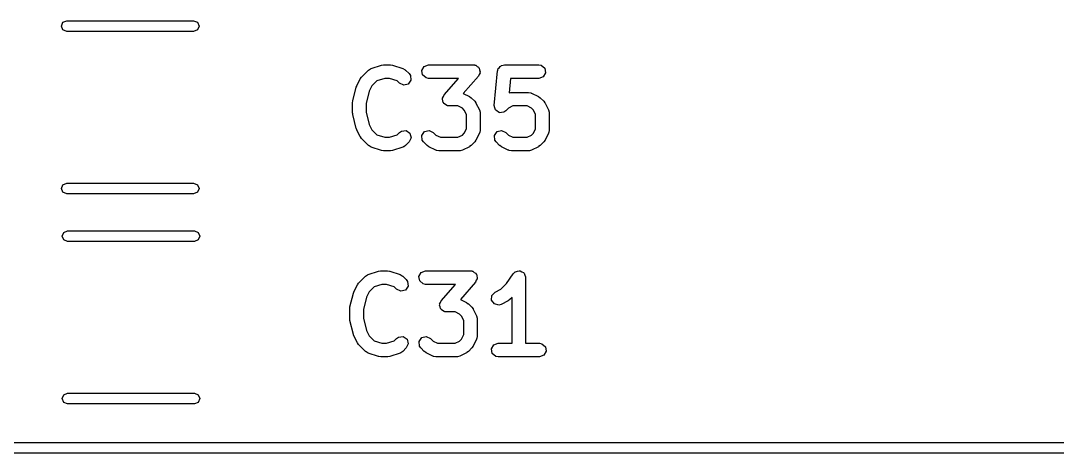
# Model space of a CAD drawing. Extents: x 0 to 4.25, y -4.42 to 0.
# Drawn here: x 0.8777 to 1.3352, y -1.3199 to -1.1291 of the extents above; entities that cross this region are included whole.
import ezdxf

# ---------------------------------------------------------------- set-up
doc = ezdxf.new("R2010")
doc.units = 0
doc.header["$MEASUREMENT"] = 0
doc.layers.add('BLACK', color=7, linetype='CONTINUOUS')

msp = doc.modelspace()

# ---------------------------------------------------------------- linework, layer by layer
at = {"layer": 'BLACK', "linetype": 'CONTINUOUS'}
for p, q in [((0.895659, -1.13142), (0.896351, -1.12975)), ((0.896351, -1.12975), (0.898022, -1.12906)), ((0.898022, -1.12906), (0.954026, -1.12906)), ((0.954026, -1.12906), (0.955696, -1.12975)), ((0.955696, -1.12975), (0.956388, -1.13142)), ((0.896351, -1.13309), (0.895659, -1.13142)), ((0.898022, -1.13378), (0.896351, -1.13309)), ((0.954026, -1.13378), (0.898022, -1.13378)), ((0.955696, -1.13309), (0.954026, -1.13378)), ((0.956388, -1.13142), (0.955696, -1.13309)), ((1.0281, -1.15393), (1.03115, -1.15089)), ((1.03115, -1.15089), (1.03201, -1.15029)), ((1.03201, -1.15029), (1.03218, -1.15027)), ((1.03218, -1.15027), (1.03232, -1.15016)), ((1.03232, -1.15016), (1.0369, -1.14864)), ((1.0369, -1.14864), (1.03778, -1.14851)), ((1.03778, -1.14851), (1.03784, -1.14848)), ((1.03784, -1.14848), (1.04089, -1.14848)), ((1.04089, -1.14848), (1.04178, -1.14864)), ((1.04178, -1.14864), (1.04184, -1.14864)), ((1.04184, -1.14864), (1.04641, -1.15016)), ((1.04641, -1.15016), (1.04733, -1.15066)), ((1.04733, -1.15066), (1.04742, -1.15081)), ((1.04742, -1.15081), (1.04759, -1.15089)), ((1.04759, -1.15089), (1.04911, -1.15241)), ((1.04911, -1.15241), (1.04971, -1.15326)), ((1.0547, -1.15096), (1.05573, -1.14919)), ((1.05506, -1.15298), (1.0547, -1.15096)), ((1.05573, -1.14919), (1.05765, -1.14848)), ((1.05765, -1.14848), (1.07746, -1.14848)), ((1.07746, -1.14848), (1.07791, -1.14856)), ((1.07791, -1.14856), (1.07805, -1.14854)), ((1.07805, -1.14854), (1.07815, -1.14861)), ((1.07815, -1.14861), (1.07849, -1.14866)), ((1.07849, -1.14866), (1.07911, -1.14918)), ((1.07911, -1.14918), (1.0798, -1.1496)), ((1.08001, -1.15271), (1.07972, -1.15346)), ((1.0798, -1.1496), (1.07988, -1.14983)), ((1.07988, -1.14983), (1.08006, -1.14998)), ((1.08042, -1.152), (1.08001, -1.15271)), ((1.08006, -1.14998), (1.0802, -1.15078)), ((1.0802, -1.15078), (1.08046, -1.15155)), ((1.08046, -1.15155), (1.08038, -1.15177)), ((1.08038, -1.15177), (1.08042, -1.152)), ((1.08667, -1.16642), (1.08819, -1.15119)), ((1.08819, -1.15119), (1.08824, -1.15103)), ((1.08822, -1.15096), (1.08829, -1.15086)), ((1.08824, -1.15103), (1.08822, -1.15096)), ((1.08829, -1.15086), (1.08848, -1.15018)), ((1.08848, -1.15018), (1.08893, -1.14974)), ((1.08893, -1.14974), (1.08925, -1.14919)), ((1.08925, -1.14919), (1.08964, -1.14904)), ((1.08964, -1.14904), (1.08994, -1.14875)), ((1.08994, -1.14875), (1.09058, -1.1487)), ((1.09058, -1.1487), (1.09118, -1.14848)), ((1.09118, -1.14848), (1.10642, -1.14848)), ((1.10642, -1.14848), (1.10744, -1.14866)), ((1.10744, -1.14866), (1.10901, -1.14998)), ((1.10937, -1.152), (1.10834, -1.15378)), ((1.10901, -1.14998), (1.10937, -1.152)), ((1.02602, -1.15776), (1.02754, -1.15471)), ((1.02754, -1.15471), (1.02808, -1.15399)), ((1.02808, -1.15399), (1.0281, -1.15393)), ((1.03489, -1.15563), (1.03269, -1.15783)), ((1.03833, -1.15448), (1.03489, -1.15563)), ((1.04041, -1.15448), (1.03833, -1.15448)), ((1.04384, -1.15563), (1.04041, -1.15448)), ((1.04487, -1.15665), (1.04384, -1.15563)), ((1.04673, -1.15752), (1.04487, -1.15665)), ((1.04871, -1.15699), (1.04673, -1.15752)), ((1.04989, -1.15531), (1.04871, -1.15699)), ((1.04971, -1.15326), (1.04989, -1.15531)), ((1.05663, -1.1543), (1.05506, -1.15298)), ((1.05765, -1.15448), (1.05663, -1.1543)), ((1.07085, -1.15448), (1.05765, -1.15448)), ((1.06454, -1.1617), (1.07085, -1.15448)), ((1.07972, -1.15346), (1.073, -1.16114)), ((1.09389, -1.15448), (1.09325, -1.16088)), ((1.10642, -1.15448), (1.09389, -1.15448)), ((1.10834, -1.15378), (1.10642, -1.15448)), ((1.02427, -1.16447), (1.02579, -1.15838)), ((1.02579, -1.15838), (1.026, -1.1579)), ((1.026, -1.1579), (1.02602, -1.15776)), ((1.03153, -1.16015), (1.03018, -1.16557)), ((1.03269, -1.15783), (1.03153, -1.16015)), ((1.06425, -1.16245), (1.06454, -1.1617)), ((1.073, -1.16114), (1.07576, -1.16251)), ((1.09325, -1.16088), (1.09388, -1.16069)), ((1.09388, -1.16069), (1.09406, -1.16074)), ((1.09406, -1.16074), (1.09423, -1.16067)), ((1.09423, -1.16067), (1.10184, -1.16067)), ((1.10184, -1.16067), (1.10287, -1.16086)), ((1.10287, -1.16086), (1.10301, -1.16097)), ((1.10301, -1.16097), (1.10319, -1.16099)), ((1.10319, -1.16099), (1.10623, -1.16251)), ((1.02418, -1.1652), (1.02428, -1.16461)), ((1.02418, -1.16977), (1.02418, -1.1652)), ((1.02428, -1.16461), (1.02427, -1.16447)), ((1.03018, -1.16557), (1.03018, -1.1694)), ((1.0638, -1.16361), (1.06388, -1.16339)), ((1.06406, -1.16438), (1.0638, -1.16361)), ((1.06384, -1.16315), (1.06425, -1.16245)), ((1.06388, -1.16339), (1.06384, -1.16315)), ((1.0642, -1.16517), (1.06406, -1.16438)), ((1.06438, -1.16533), (1.0642, -1.16517)), ((1.06446, -1.16555), (1.06438, -1.16533)), ((1.06515, -1.16597), (1.06446, -1.16555)), ((1.06577, -1.16649), (1.06515, -1.16597)), ((1.07576, -1.16251), (1.07648, -1.16305)), ((1.07648, -1.16305), (1.07654, -1.16308)), ((1.07654, -1.16308), (1.07806, -1.1646)), ((1.07806, -1.1646), (1.07858, -1.16534)), ((1.07858, -1.16534), (1.07862, -1.16538)), ((1.07862, -1.16538), (1.08015, -1.16843)), ((1.08667, -1.16644), (1.08667, -1.16642)), ((1.08667, -1.16646), (1.08667, -1.16644)), ((1.08693, -1.16743), (1.08667, -1.16646)), ((1.10623, -1.16251), (1.10695, -1.16305)), ((1.10695, -1.16305), (1.10701, -1.16308)), ((1.10701, -1.16308), (1.10854, -1.1646)), ((1.10854, -1.1646), (1.10905, -1.16534)), ((1.10905, -1.16534), (1.1091, -1.16538)), ((1.1091, -1.16538), (1.11062, -1.16843)), ((1.02423, -1.1699), (1.02418, -1.16977)), ((1.02427, -1.1705), (1.02423, -1.1699)), ((1.02579, -1.17659), (1.02427, -1.1705)), ((1.03018, -1.1694), (1.03153, -1.17482)), ((1.06611, -1.16655), (1.06577, -1.16649)), ((1.06622, -1.16662), (1.06611, -1.16655)), ((1.06635, -1.1666), (1.06622, -1.16662)), ((1.0668, -1.16667), (1.06635, -1.1666)), ((1.07066, -1.16667), (1.0668, -1.16667)), ((1.07264, -1.16766), (1.07066, -1.16667)), ((1.07347, -1.1685), (1.07264, -1.16766)), ((1.07446, -1.17048), (1.07347, -1.1685)), ((1.07446, -1.17668), (1.07446, -1.17048)), ((1.08015, -1.16843), (1.08044, -1.16943)), ((1.08044, -1.16943), (1.0804, -1.1696)), ((1.0804, -1.1696), (1.08046, -1.16977)), ((1.08046, -1.16977), (1.08046, -1.17739)), ((1.08718, -1.16841), (1.08693, -1.16743)), ((1.08719, -1.16842), (1.08718, -1.16841)), ((1.0872, -1.16844), (1.08719, -1.16842)), ((1.08802, -1.16902), (1.0872, -1.16844)), ((1.08884, -1.16961), (1.08802, -1.16902)), ((1.08886, -1.16961), (1.08884, -1.16961)), ((1.08888, -1.16962), (1.08886, -1.16961)), ((1.08988, -1.16953), (1.08888, -1.16962)), ((1.09089, -1.16946), (1.08988, -1.16953)), ((1.0909, -1.16944), (1.09089, -1.16946)), ((1.09092, -1.16944), (1.0909, -1.16944)), ((1.09178, -1.16884), (1.09092, -1.16944)), ((1.09296, -1.16766), (1.09178, -1.16884)), ((1.09493, -1.16667), (1.09296, -1.16766)), ((1.10114, -1.16667), (1.09493, -1.16667)), ((1.10312, -1.16766), (1.10114, -1.16667)), ((1.10395, -1.1685), (1.10312, -1.16766)), ((1.10494, -1.17048), (1.10395, -1.1685)), ((1.10494, -1.17668), (1.10494, -1.17048)), ((1.11062, -1.16843), (1.11092, -1.16943)), ((1.11092, -1.16943), (1.11088, -1.1696)), ((1.11088, -1.1696), (1.11094, -1.16977)), ((1.11094, -1.16977), (1.11094, -1.17739)), ((1.03153, -1.17482), (1.03269, -1.17714)), ((1.02587, -1.17671), (1.02579, -1.17659)), ((1.02602, -1.17721), (1.02587, -1.17671)), ((1.02754, -1.18025), (1.02602, -1.17721)), ((1.03269, -1.17714), (1.03489, -1.17934)), ((1.03489, -1.17934), (1.03833, -1.18048)), ((1.04041, -1.18048), (1.04384, -1.17934)), ((1.04384, -1.17934), (1.04487, -1.17832)), ((1.04487, -1.17832), (1.04572, -1.17772)), ((1.04572, -1.17772), (1.04776, -1.17754)), ((1.04776, -1.17754), (1.04945, -1.17872)), ((1.04945, -1.17872), (1.04998, -1.1807)), ((1.05476, -1.17966), (1.05593, -1.17798)), ((1.05494, -1.1817), (1.05476, -1.17966)), ((1.05593, -1.17798), (1.05792, -1.17745)), ((1.05792, -1.17745), (1.05978, -1.17832)), ((1.05978, -1.17832), (1.06096, -1.17949)), ((1.06096, -1.17949), (1.06293, -1.18048)), ((1.07066, -1.18048), (1.07264, -1.17949)), ((1.07264, -1.17949), (1.07347, -1.17866)), ((1.07347, -1.17866), (1.07446, -1.17668)), ((1.08015, -1.17873), (1.07862, -1.18178)), ((1.08017, -1.17855), (1.08015, -1.17873)), ((1.08028, -1.17841), (1.08017, -1.17855)), ((1.08046, -1.17739), (1.08028, -1.17841)), ((1.08676, -1.17966), (1.08793, -1.17798)), ((1.08694, -1.1817), (1.08676, -1.17966)), ((1.08793, -1.17798), (1.08992, -1.17745)), ((1.08992, -1.17745), (1.09178, -1.17832)), ((1.09178, -1.17832), (1.09296, -1.17949)), ((1.09296, -1.17949), (1.09493, -1.18048)), ((1.10114, -1.18048), (1.10312, -1.17949)), ((1.10312, -1.17949), (1.10395, -1.17866)), ((1.10395, -1.17866), (1.10494, -1.17668)), ((1.11062, -1.17873), (1.1091, -1.18178)), ((1.11064, -1.17855), (1.11062, -1.17873)), ((1.11076, -1.17841), (1.11064, -1.17855)), ((1.11094, -1.17739), (1.11076, -1.17841)), ((1.02759, -1.1803), (1.02754, -1.18025)), ((1.0281, -1.18103), (1.02759, -1.1803)), ((1.03115, -1.18408), (1.0281, -1.18103)), ((1.03131, -1.18416), (1.03115, -1.18408)), ((1.03141, -1.18431), (1.03131, -1.18416)), ((1.03232, -1.18481), (1.03141, -1.18431)), ((1.03833, -1.18048), (1.04041, -1.18048)), ((1.04655, -1.18469), (1.04641, -1.18481)), ((1.04673, -1.18468), (1.04655, -1.18469)), ((1.04759, -1.18408), (1.04673, -1.18468)), ((1.04911, -1.18256), (1.04759, -1.18408)), ((1.04998, -1.1807), (1.04911, -1.18256)), ((1.05553, -1.18256), (1.05494, -1.1817)), ((1.05706, -1.18408), (1.05553, -1.18256)), ((1.05712, -1.18411), (1.05706, -1.18408)), ((1.05784, -1.18464), (1.05712, -1.18411)), ((1.06088, -1.18617), (1.05784, -1.18464)), ((1.06293, -1.18048), (1.07066, -1.18048)), ((1.07576, -1.18464), (1.07271, -1.18617)), ((1.0758, -1.1846), (1.07576, -1.18464)), ((1.07654, -1.18408), (1.0758, -1.1846)), ((1.07806, -1.18256), (1.07654, -1.18408)), ((1.07809, -1.1825), (1.07806, -1.18256)), ((1.07862, -1.18178), (1.07809, -1.1825)), ((1.08753, -1.18256), (1.08694, -1.1817)), ((1.08906, -1.18408), (1.08753, -1.18256)), ((1.08912, -1.18411), (1.08906, -1.18408)), ((1.08984, -1.18464), (1.08912, -1.18411)), ((1.09288, -1.18617), (1.08984, -1.18464)), ((1.09493, -1.18048), (1.10114, -1.18048)), ((1.10623, -1.18464), (1.10319, -1.18617)), ((1.10628, -1.1846), (1.10623, -1.18464)), ((1.10701, -1.18408), (1.10628, -1.1846)), ((1.10854, -1.18256), (1.10701, -1.18408)), ((1.10857, -1.1825), (1.10854, -1.18256)), ((1.1091, -1.18178), (1.10857, -1.1825)), ((1.0369, -1.18633), (1.03232, -1.18481)), ((1.03696, -1.18633), (1.0369, -1.18633)), ((1.03784, -1.18648), (1.03696, -1.18633)), ((1.04089, -1.18648), (1.03784, -1.18648)), ((1.04095, -1.18646), (1.04089, -1.18648)), ((1.04184, -1.18633), (1.04095, -1.18646)), ((1.04641, -1.18481), (1.04184, -1.18633)), ((1.06106, -1.18619), (1.06088, -1.18617)), ((1.0612, -1.1863), (1.06106, -1.18619)), ((1.06223, -1.18648), (1.0612, -1.1863)), ((1.07137, -1.18648), (1.06223, -1.18648)), ((1.07154, -1.18642), (1.07137, -1.18648)), ((1.07171, -1.18646), (1.07154, -1.18642)), ((1.07271, -1.18617), (1.07171, -1.18646)), ((1.09306, -1.18619), (1.09288, -1.18617)), ((1.0932, -1.1863), (1.09306, -1.18619)), ((1.09423, -1.18648), (1.0932, -1.1863)), ((1.10184, -1.18648), (1.09423, -1.18648)), ((1.10201, -1.18642), (1.10184, -1.18648)), ((1.10219, -1.18646), (1.10201, -1.18642)), ((1.10319, -1.18617), (1.10219, -1.18646)), ((0.895659, -1.20307), (0.896351, -1.2014)), ((0.896351, -1.2014), (0.898022, -1.20071)), ((0.898022, -1.20071), (0.954026, -1.20071)), ((0.954026, -1.20071), (0.955696, -1.2014)), ((0.955696, -1.2014), (0.956388, -1.20307)), ((0.896351, -1.20474), (0.895659, -1.20307)), ((0.898022, -1.20543), (0.896351, -1.20474)), ((0.954026, -1.20543), (0.898022, -1.20543)), ((0.955696, -1.20474), (0.954026, -1.20543)), ((0.956388, -1.20307), (0.955696, -1.20474)), ((0.896014, -1.22409), (0.896706, -1.22242)), ((0.896706, -1.22576), (0.896014, -1.22409)), ((0.896706, -1.22242), (0.898376, -1.22173)), ((0.898376, -1.22646), (0.896706, -1.22576)), ((0.898376, -1.22173), (0.95438, -1.22173)), ((0.95438, -1.22173), (0.95605, -1.22242)), ((0.95605, -1.22576), (0.95438, -1.22646)), ((0.95605, -1.22242), (0.956742, -1.22409)), ((0.956742, -1.22409), (0.95605, -1.22576)), ((0.95438, -1.22646), (0.898376, -1.22646)), ((1.03106, -1.24104), (1.03564, -1.23952)), ((1.03564, -1.23952), (1.03652, -1.23939)), ((1.03652, -1.23939), (1.03658, -1.23937)), ((1.03658, -1.23937), (1.03963, -1.23937)), ((1.03963, -1.23937), (1.04052, -1.23952)), ((1.04052, -1.23952), (1.04058, -1.23952)), ((1.04058, -1.23952), (1.04515, -1.24104)), ((1.05447, -1.24007), (1.05639, -1.23937)), ((1.05639, -1.23937), (1.0762, -1.23937)), ((1.0762, -1.23937), (1.07665, -1.23944)), ((1.07665, -1.23944), (1.07679, -1.23942)), ((1.07679, -1.23942), (1.07689, -1.23949)), ((1.07689, -1.23949), (1.07723, -1.23955)), ((1.07723, -1.23955), (1.07785, -1.24007)), ((1.09604, -1.23977), (1.09689, -1.23962)), ((1.09689, -1.23962), (1.09773, -1.23937)), ((1.09773, -1.23937), (1.09789, -1.23944)), ((1.09789, -1.23944), (1.09806, -1.23941)), ((1.09806, -1.23941), (1.09881, -1.23985)), ((1.02684, -1.24482), (1.02989, -1.24177)), ((1.02989, -1.24177), (1.03075, -1.24117)), ((1.03075, -1.24117), (1.03092, -1.24116)), ((1.03092, -1.24116), (1.03106, -1.24104)), ((1.04515, -1.24104), (1.04607, -1.24154)), ((1.04607, -1.24154), (1.04616, -1.24169)), ((1.04616, -1.24169), (1.04633, -1.24177)), ((1.04633, -1.24177), (1.04785, -1.24329)), ((1.04785, -1.24329), (1.04845, -1.24415)), ((1.04845, -1.24415), (1.04863, -1.24619)), ((1.05344, -1.24185), (1.05447, -1.24007)), ((1.0538, -1.24387), (1.05344, -1.24185)), ((1.05537, -1.24519), (1.0538, -1.24387)), ((1.07785, -1.24007), (1.07854, -1.24049)), ((1.07875, -1.24359), (1.07846, -1.24434)), ((1.07854, -1.24049), (1.07862, -1.24071)), ((1.07862, -1.24071), (1.0788, -1.24087)), ((1.07916, -1.24289), (1.07875, -1.24359)), ((1.0788, -1.24087), (1.07894, -1.24166)), ((1.07894, -1.24166), (1.0792, -1.24243)), ((1.0792, -1.24243), (1.07912, -1.24265)), ((1.07912, -1.24265), (1.07916, -1.24289)), ((1.09216, -1.24503), (1.09504, -1.2407)), ((1.09504, -1.2407), (1.09576, -1.23995)), ((1.09576, -1.23995), (1.09593, -1.2399)), ((1.09593, -1.2399), (1.09604, -1.23977)), ((1.09881, -1.23985), (1.09961, -1.2402)), ((1.09961, -1.2402), (1.09969, -1.24035)), ((1.09969, -1.24035), (1.09984, -1.24044)), ((1.09984, -1.24044), (1.10013, -1.24126)), ((1.10013, -1.24126), (1.10052, -1.24204)), ((1.10052, -1.24204), (1.10048, -1.2422)), ((1.10048, -1.2422), (1.10054, -1.24237)), ((1.10054, -1.24237), (1.10054, -1.27137)), ((1.02453, -1.24926), (1.02474, -1.24878)), ((1.02474, -1.24878), (1.02476, -1.24864)), ((1.02476, -1.24864), (1.02628, -1.2456)), ((1.02628, -1.2456), (1.02682, -1.24488)), ((1.02682, -1.24488), (1.02684, -1.24482)), ((1.03143, -1.24871), (1.03027, -1.25103)), ((1.03363, -1.24651), (1.03143, -1.24871)), ((1.03707, -1.24537), (1.03363, -1.24651)), ((1.03915, -1.24537), (1.03707, -1.24537)), ((1.04258, -1.24651), (1.03915, -1.24537)), ((1.04361, -1.24753), (1.04258, -1.24651)), ((1.04547, -1.2484), (1.04361, -1.24753)), ((1.04745, -1.24787), (1.04547, -1.2484)), ((1.04863, -1.24619), (1.04745, -1.24787)), ((1.05639, -1.24537), (1.05537, -1.24519)), ((1.06959, -1.24537), (1.05639, -1.24537)), ((1.06328, -1.25258), (1.06959, -1.24537)), ((1.07846, -1.24434), (1.07174, -1.25202)), ((1.08705, -1.24883), (1.08966, -1.24752)), ((1.08966, -1.24752), (1.09216, -1.24503)), ((1.02301, -1.25535), (1.02453, -1.24926)), ((1.03027, -1.25103), (1.02892, -1.25645)), ((1.06258, -1.25404), (1.06299, -1.25334)), ((1.06299, -1.25334), (1.06328, -1.25258)), ((1.07174, -1.25202), (1.0745, -1.2534)), ((1.08552, -1.25236), (1.08564, -1.25032)), ((1.08674, -1.25401), (1.08552, -1.25236)), ((1.08564, -1.25032), (1.08705, -1.24883)), ((1.09278, -1.25267), (1.08974, -1.25419)), ((1.09283, -1.25262), (1.09278, -1.25267)), ((1.09356, -1.25211), (1.09283, -1.25262)), ((1.09454, -1.25113), (1.09356, -1.25211)), ((1.09454, -1.27137), (1.09454, -1.25113)), ((1.02292, -1.25608), (1.02302, -1.25549)), ((1.02292, -1.26065), (1.02292, -1.25608)), ((1.02302, -1.25549), (1.02301, -1.25535)), ((1.02892, -1.25645), (1.02892, -1.26028)), ((1.06254, -1.25449), (1.06262, -1.25427)), ((1.0628, -1.25526), (1.06254, -1.25449)), ((1.06262, -1.25427), (1.06258, -1.25404)), ((1.06294, -1.25606), (1.0628, -1.25526)), ((1.06312, -1.25621), (1.06294, -1.25606)), ((1.0632, -1.25644), (1.06312, -1.25621)), ((1.06389, -1.25686), (1.0632, -1.25644)), ((1.06451, -1.25738), (1.06389, -1.25686)), ((1.06485, -1.25744), (1.06451, -1.25738)), ((1.06496, -1.2575), (1.06485, -1.25744)), ((1.06509, -1.25748), (1.06496, -1.2575)), ((1.06554, -1.25756), (1.06509, -1.25748)), ((1.0694, -1.25756), (1.06554, -1.25756)), ((1.07138, -1.25855), (1.0694, -1.25756)), ((1.0745, -1.2534), (1.07522, -1.25393)), ((1.07522, -1.25393), (1.07528, -1.25396)), ((1.07528, -1.25396), (1.0768, -1.25548)), ((1.0768, -1.25548), (1.07732, -1.25622)), ((1.07732, -1.25622), (1.07736, -1.25626)), ((1.07736, -1.25626), (1.07889, -1.25931)), ((1.08874, -1.25449), (1.08674, -1.25401)), ((1.08974, -1.25419), (1.08874, -1.25449)), ((1.02297, -1.26078), (1.02292, -1.26065)), ((1.02301, -1.26138), (1.02297, -1.26078)), ((1.02453, -1.26747), (1.02301, -1.26138)), ((1.02892, -1.26028), (1.03027, -1.2657)), ((1.07221, -1.25938), (1.07138, -1.25855)), ((1.0732, -1.26136), (1.07221, -1.25938)), ((1.0732, -1.26756), (1.0732, -1.26136)), ((1.07889, -1.25931), (1.07918, -1.26031)), ((1.07918, -1.26031), (1.07914, -1.26048)), ((1.07914, -1.26048), (1.0792, -1.26065)), ((1.0792, -1.26065), (1.0792, -1.26827)), ((1.03027, -1.2657), (1.03143, -1.26802)), ((1.02461, -1.26759), (1.02453, -1.26747)), ((1.02476, -1.26809), (1.02461, -1.26759)), ((1.02628, -1.27114), (1.02476, -1.26809)), ((1.02633, -1.27118), (1.02628, -1.27114)), ((1.02684, -1.27192), (1.02633, -1.27118)), ((1.03143, -1.26802), (1.03363, -1.27022)), ((1.03363, -1.27022), (1.03707, -1.27137)), ((1.03707, -1.27137), (1.03915, -1.27137)), ((1.03915, -1.27137), (1.04258, -1.27022)), ((1.04258, -1.27022), (1.04361, -1.2692)), ((1.04361, -1.2692), (1.04446, -1.2686)), ((1.04446, -1.2686), (1.0465, -1.26842)), ((1.0465, -1.26842), (1.04819, -1.2696)), ((1.04872, -1.27158), (1.04785, -1.27344)), ((1.04819, -1.2696), (1.04872, -1.27158)), ((1.0535, -1.27054), (1.05467, -1.26886)), ((1.05368, -1.27259), (1.0535, -1.27054)), ((1.05467, -1.26886), (1.05666, -1.26833)), ((1.05666, -1.26833), (1.05852, -1.2692)), ((1.05852, -1.2692), (1.0597, -1.27038)), ((1.0597, -1.27038), (1.06167, -1.27137)), ((1.06167, -1.27137), (1.0694, -1.27137)), ((1.0694, -1.27137), (1.07138, -1.27038)), ((1.07138, -1.27038), (1.07221, -1.26954)), ((1.07221, -1.26954), (1.0732, -1.26756)), ((1.07889, -1.26961), (1.07736, -1.27266)), ((1.07891, -1.26943), (1.07889, -1.26961)), ((1.07902, -1.2693), (1.07891, -1.26943)), ((1.0792, -1.26827), (1.07902, -1.2693)), ((1.08647, -1.27207), (1.08839, -1.27137)), ((1.08839, -1.27137), (1.09454, -1.27137)), ((1.10054, -1.27137), (1.10668, -1.27137)), ((1.10668, -1.27137), (1.10771, -1.27155)), ((1.10771, -1.27155), (1.10928, -1.27287)), ((1.02989, -1.27496), (1.02684, -1.27192)), ((1.03005, -1.27504), (1.02989, -1.27496)), ((1.03015, -1.27519), (1.03005, -1.27504)), ((1.03106, -1.27569), (1.03015, -1.27519)), ((1.03564, -1.27721), (1.03106, -1.27569)), ((1.04515, -1.27569), (1.04058, -1.27721)), ((1.04529, -1.27558), (1.04515, -1.27569)), ((1.04547, -1.27556), (1.04529, -1.27558)), ((1.04633, -1.27496), (1.04547, -1.27556)), ((1.04785, -1.27344), (1.04633, -1.27496)), ((1.05427, -1.27344), (1.05368, -1.27259)), ((1.0558, -1.27496), (1.05427, -1.27344)), ((1.05586, -1.27499), (1.0558, -1.27496)), ((1.05658, -1.27553), (1.05586, -1.27499)), ((1.05962, -1.27705), (1.05658, -1.27553)), ((1.0745, -1.27553), (1.07145, -1.27705)), ((1.07454, -1.27548), (1.0745, -1.27553)), ((1.07528, -1.27496), (1.07454, -1.27548)), ((1.0768, -1.27344), (1.07528, -1.27496)), ((1.07683, -1.27338), (1.0768, -1.27344)), ((1.07736, -1.27266), (1.07683, -1.27338)), ((1.08544, -1.27385), (1.08647, -1.27207)), ((1.0858, -1.27587), (1.08544, -1.27385)), ((1.08737, -1.27719), (1.0858, -1.27587)), ((1.10963, -1.27489), (1.10861, -1.27666)), ((1.10928, -1.27287), (1.10963, -1.27489)), ((1.0357, -1.27721), (1.03564, -1.27721)), ((1.03658, -1.27737), (1.0357, -1.27721)), ((1.03963, -1.27737), (1.03658, -1.27737)), ((1.03969, -1.27734), (1.03963, -1.27737)), ((1.04058, -1.27721), (1.03969, -1.27734)), ((1.0598, -1.27707), (1.05962, -1.27705)), ((1.05994, -1.27719), (1.0598, -1.27707)), ((1.06097, -1.27737), (1.05994, -1.27719)), ((1.07011, -1.27737), (1.06097, -1.27737)), ((1.07028, -1.2773), (1.07011, -1.27737)), ((1.07045, -1.27735), (1.07028, -1.2773)), ((1.07145, -1.27705), (1.07045, -1.27735)), ((1.08839, -1.27737), (1.08737, -1.27719)), ((1.10668, -1.27737), (1.08839, -1.27737)), ((1.10861, -1.27666), (1.10668, -1.27737)), ((0.896014, -1.29575), (0.896706, -1.29408)), ((0.896706, -1.29408), (0.898376, -1.29339)), ((0.898376, -1.29339), (0.95438, -1.29339)), ((0.95438, -1.29339), (0.95605, -1.29408)), ((0.95605, -1.29408), (0.956742, -1.29575)), ((0.896706, -1.29742), (0.896014, -1.29575)), ((0.898376, -1.29811), (0.896706, -1.29742)), ((0.95438, -1.29811), (0.898376, -1.29811)), ((0.95605, -1.29742), (0.95438, -1.29811)), ((0.956742, -1.29575), (0.95605, -1.29742)), ((0.35322, -1.31516), (1.65243, -1.31516)), ((1.65243, -1.31989), (0.35322, -1.31989))]:
    msp.add_line(p, q, dxfattribs=at)

doc.saveas('drawing.dxf')
